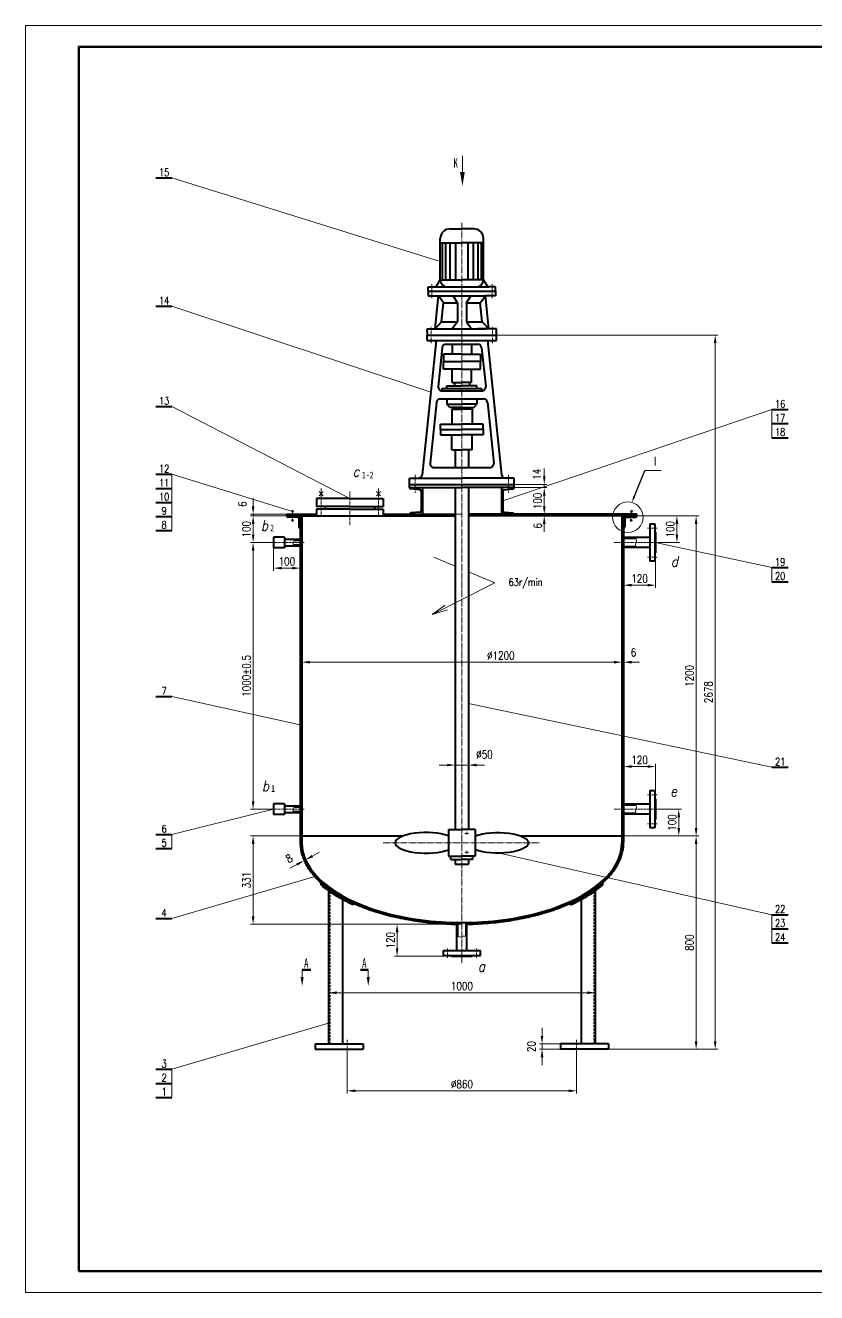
# Model space of a CAD drawing. Extents: x 588 to 78012, y -1551 to 8332.
# Drawn here: x 25517 to 28483, y 2376 to 7128 of the extents above; entities that cross this region are included whole.
import ezdxf
from ezdxf.enums import TextEntityAlignment as Align

# ---------------------------------------------------------------- set-up
doc = ezdxf.new("R2010")
doc.units = 0
doc.header["$LTSCALE"] = 10
doc.header["$PDMODE"] = 1
for name, pattern in [('XX-L', [1.25, 0.75, -0.5]), ('ZXX-L', [3.28, 2.5, -0.3, 0.18, -0.3]), ('ZXX-S', [1.27, 0.75, -0.2, 0.12, -0.2])]:
    doc.linetypes.add(name, pattern=pattern)
doc.layers.get('Defpoints').update_dxf_attribs({"linetype": 'CONTINUOUS'})
doc.layers.add('7标注层', color=4, linetype='CONTINUOUS')
for name, color, linetype, lineweight in [('A 粗实线', 1, 'CONTINUOUS', 40), ('B 细实线', 7, 'CONTINUOUS', 18), ('C 文 字', 2, 'CONTINUOUS', 20), ('D 短中心线', 3, 'ZXX-S', 18), ('E 长中心线', 3, 'ZXX-L', 18), ('G 长虚线', 6, 'XX-L', 20), ('J 标注尺寸', 2, 'CONTINUOUS', 18)]:
    doc.layers.add(name, color=color, linetype=linetype, lineweight=lineweight)
doc.styles.add('ITALICT', font='ITALICT.shx', dxfattribs={"width": 0.7})
doc.styles.add('PC_TEXTSTYLE', font='romans.shx', dxfattribs={"width": 0.8, "bigfont": 'hzfs.shx'})
doc.styles.add('ROMANC', font='romanc', dxfattribs={"width": 0.7, "height": 6})
doc.styles.get("Standard").update_dxf_attribs({"font": 'SIMFANG.TTF'})
doc.styles.add('TH_GBDIM', font='romans.shx', dxfattribs={"width": 0.8, "bigfont": 'gbcbig.shx'})
doc.styles.add('标题中文', font='SIMFANG.TTF', dxfattribs={"width": 0.7})
doc.dimstyles.new('通用标注4.0', dxfattribs={"dimscale": 10, "dimtxt": 3, "dimasz": 3, "dimexe": 1, "dimexo": 0, "dimgap": 1, "dimtad": 1, "dimdec": 0, "dimzin": 0, "dimdsep": 46, "dimtxsty": 'Standard', "dimcen": 0, "dimadec": 0, "dimazin": 0, "dimtfac": 0.375, "dimtdec": 0, "dimtmove": 2, "dimatfit": 3, "dimfxl": 0, "dimtzin": 0, "dimarcsym": 0})

# ---------------------------------------------------------------- blocks, each defined once
blk = doc.blocks.new('*D114')
at = {"layer": 'C 文 字', "color": 0}
for p, q in [((26497, 5288.7), (26360.4, 5288.7)), ((26370.4, 5258.7), (26370.4, 5218.7)), ((26440.7, 5188.7), (26360.4, 5188.7))]:
    blk.add_line(p, q, dxfattribs=at)
for points in [[(26365.4, 5258.7), (26375.4, 5258.7), (26370.4, 5288.7)], [(26365.4, 5218.7), (26375.4, 5218.7), (26370.4, 5188.7)]]:
    blk.add_solid(points, dxfattribs=at)
at = {"layer": 'Defpoints', "color": 0}
for p in [(26497, 5288.7), (26370.4, 5188.7), (26440.7, 5188.7)]:
    blk.add_point(p, dxfattribs=at)
at = {"layer": 'C 文 字', "color": 0, "insert": (26345.4, 5238.7), "char_height": 30, "attachment_point": 5, "rotation": 90, "style": 'TH_GBDIM'}
blk.add_mtext('100', dxfattribs=at)
blk = doc.blocks.new('*D115')
at = {"layer": 'C 文 字', "color": 0}
for p, q in [((26447, 5168.7), (26447, 5082.7)), ((26477, 5092.7), (26517, 5092.7)), ((26547, 5127.1), (26547, 5082.7))]:
    blk.add_line(p, q, dxfattribs=at)
for points in [[(26477, 5097.7), (26477, 5087.7), (26447, 5092.7)], [(26517, 5097.7), (26517, 5087.7), (26547, 5092.7)]]:
    blk.add_solid(points, dxfattribs=at)
at = {"layer": 'Defpoints', "color": 0}
for p in [(26447, 5168.7), (26547, 5127.1), (26547, 5092.7)]:
    blk.add_point(p, dxfattribs=at)
at = {"layer": 'C 文 字', "color": 0, "insert": (26497, 5117.7), "char_height": 30, "attachment_point": 5, "style": 'TH_GBDIM'}
blk.add_mtext('100', dxfattribs=at)
blk = doc.blocks.new('*D116')
at = {"layer": 'C 文 字', "color": 0}
for p, q in [((26370.4, 5324.7), (26370.4, 5354.7)), ((26497, 5294.7), (26360.4, 5294.7)), ((26447.1, 5288.7), (26360.4, 5288.7)), ((26370.4, 5288.7), (26370.4, 5294.7)), ((26370.4, 5258.7), (26370.4, 5228.7))]:
    blk.add_line(p, q, dxfattribs=at)
for points in [[(26365.4, 5324.7), (26375.4, 5324.7), (26370.4, 5294.7)], [(26365.4, 5258.7), (26375.4, 5258.7), (26370.4, 5288.7)]]:
    blk.add_solid(points, dxfattribs=at)
at = {"layer": 'Defpoints', "color": 0}
for p in [(26370.4, 5294.7), (26447.1, 5288.7), (26497, 5294.7)]:
    blk.add_point(p, dxfattribs=at)
at = {"layer": 'C 文 字', "color": 0, "insert": (26330.4, 5332.6), "char_height": 30, "attachment_point": 5, "rotation": 90, "style": 'TH_GBDIM'}
blk.add_mtext('6', dxfattribs=at)
blk = doc.blocks.new('*D117')
at = {"layer": 'C 文 字', "color": 0}
for p, q in [((26424.7, 5188.7), (26360.4, 5188.7)), ((26370.4, 5158.7), (26370.4, 4218.7)), ((26440.7, 4188.7), (26360.4, 4188.7))]:
    blk.add_line(p, q, dxfattribs=at)
for points in [[(26365.4, 5158.7), (26375.4, 5158.7), (26370.4, 5188.7)], [(26365.4, 4218.7), (26375.4, 4218.7), (26370.4, 4188.7)]]:
    blk.add_solid(points, dxfattribs=at)
at = {"layer": 'Defpoints', "color": 0}
for p in [(26424.7, 5188.7), (26370.4, 4188.7), (26440.7, 4188.7)]:
    blk.add_point(p, dxfattribs=at)
at = {"layer": 'C 文 字', "color": 0, "insert": (26345.4, 4688.7), "char_height": 30, "attachment_point": 5, "rotation": 90, "style": 'TH_GBDIM'}
blk.add_mtext('1000%%p0.5', dxfattribs=at)
blk = doc.blocks.new('*D118')
at = {"layer": 'C 文 字', "color": 0}
for p, q in [((27809, 5288.7), (27968.9, 5288.7)), ((27958.9, 5258.7), (27958.9, 5218.7)), ((27893.3, 5188.7), (27968.9, 5188.7))]:
    blk.add_line(p, q, dxfattribs=at)
for points in [[(27953.9, 5258.7), (27963.9, 5258.7), (27958.9, 5288.7)], [(27953.9, 5218.7), (27963.9, 5218.7), (27958.9, 5188.7)]]:
    blk.add_solid(points, dxfattribs=at)
at = {"layer": 'Defpoints', "color": 0}
for p in [(27809, 5288.7), (27893.3, 5188.7), (27958.9, 5188.7)]:
    blk.add_point(p, dxfattribs=at)
at = {"layer": 'C 文 字', "color": 0, "insert": (27933.9, 5238.7), "char_height": 30, "attachment_point": 5, "rotation": 90, "style": 'TH_GBDIM'}
blk.add_mtext('100', dxfattribs=at)
blk = doc.blocks.new('*D119')
at = {"layer": 'C 文 字', "color": 0}
for p, q in [((27909.8, 5288.7), (28040.9, 5288.7)), ((28030.9, 5258.7), (28030.9, 4118.7)), ((27753, 4088.7), (28040.9, 4088.7))]:
    blk.add_line(p, q, dxfattribs=at)
for points in [[(28025.9, 5258.7), (28035.9, 5258.7), (28030.9, 5288.7)], [(28025.9, 4118.7), (28035.9, 4118.7), (28030.9, 4088.7)]]:
    blk.add_solid(points, dxfattribs=at)
at = {"layer": 'Defpoints', "color": 0}
for p in [(27909.8, 5288.7), (27753, 4088.7), (28030.9, 4088.7)]:
    blk.add_point(p, dxfattribs=at)
at = {"layer": 'C 文 字', "color": 0, "insert": (28005.9, 4688.7), "char_height": 30, "attachment_point": 5, "rotation": 90, "style": 'TH_GBDIM'}
blk.add_mtext('1200', dxfattribs=at)
blk = doc.blocks.new('*D120')
at = {"layer": 'C 文 字', "color": 0}
for p, q in [((27893.3, 4188.7), (27975.9, 4188.7)), ((27965.9, 4158.7), (27965.9, 4118.7)), ((27936.8, 4088.7), (27975.9, 4088.7))]:
    blk.add_line(p, q, dxfattribs=at)
for points in [[(27960.9, 4158.7), (27970.9, 4158.7), (27965.9, 4188.7)], [(27960.9, 4118.7), (27970.9, 4118.7), (27965.9, 4088.7)]]:
    blk.add_solid(points, dxfattribs=at)
at = {"layer": 'Defpoints', "color": 0}
for p in [(27893.3, 4188.7), (27936.8, 4088.7), (27965.9, 4088.7)]:
    blk.add_point(p, dxfattribs=at)
at = {"layer": 'C 文 字', "color": 0, "insert": (27940.9, 4138.7), "char_height": 30, "attachment_point": 5, "rotation": 90, "style": 'TH_GBDIM'}
blk.add_mtext('100', dxfattribs=at)
blk = doc.blocks.new('*D121')
at = {"layer": 'C 文 字', "color": 0}
for p, q in [((27879, 5149.7), (27879, 5018.7)), ((27759, 5032.4), (27759, 5018.7)), ((27849, 5028.7), (27789, 5028.7))]:
    blk.add_line(p, q, dxfattribs=at)
for points in [[(27789, 5033.7), (27789, 5023.7), (27759, 5028.7)], [(27849, 5033.7), (27849, 5023.7), (27879, 5028.7)]]:
    blk.add_solid(points, dxfattribs=at)
at = {"layer": 'Defpoints', "color": 0}
for p in [(27879, 5149.7), (27759, 5032.4), (27759, 5028.7)]:
    blk.add_point(p, dxfattribs=at)
at = {"layer": 'C 文 字', "color": 0, "insert": (27819, 5053.7), "char_height": 30, "attachment_point": 5, "style": 'TH_GBDIM'}
blk.add_mtext('120', dxfattribs=at)
blk = doc.blocks.new('*D122')
at = {"layer": 'C 文 字', "color": 0}
for p, q in [((27759, 4345), (27759, 4358.7)), ((27849, 4348.7), (27789, 4348.7)), ((27879, 4227.7), (27879, 4358.7))]:
    blk.add_line(p, q, dxfattribs=at)
for points in [[(27789, 4353.7), (27789, 4343.7), (27759, 4348.7)], [(27849, 4353.7), (27849, 4343.7), (27879, 4348.7)]]:
    blk.add_solid(points, dxfattribs=at)
at = {"layer": 'Defpoints', "color": 0}
for p in [(27759, 4348.7), (27759, 4345), (27879, 4227.7)]:
    blk.add_point(p, dxfattribs=at)
at = {"layer": 'C 文 字', "color": 0, "insert": (27819, 4373.7), "char_height": 30, "attachment_point": 5, "style": 'TH_GBDIM'}
blk.add_mtext('120', dxfattribs=at)
blk = doc.blocks.new('*D123')
at = {"layer": 'C 文 字', "color": 0}
for p, q in [((26553, 4740), (26553, 4750)), ((26583, 4740), (27723, 4740)), ((27753, 4740), (27753, 4750))]:
    blk.add_line(p, q, dxfattribs=at)
for points in [[(26583, 4745), (26583, 4735), (26553, 4740)], [(27723, 4745), (27723, 4735), (27753, 4740)]]:
    blk.add_solid(points, dxfattribs=at)
at = {"layer": 'Defpoints', "color": 0}
for p in [(26553, 4740), (27753, 4740), (27753, 4740)]:
    blk.add_point(p, dxfattribs=at)
at = {"layer": 'C 文 字', "color": 0, "insert": (27298.9, 4765), "char_height": 30, "attachment_point": 5, "style": 'TH_GBDIM'}
blk.add_mtext('%%c1200', dxfattribs=at)
blk = doc.blocks.new('*D124')
at = {"layer": 'C 文 字', "color": 0}
for p, q in [((27723, 4740), (27693, 4740)), ((27753, 4750), (27753, 4730)), ((27753, 4740), (27759, 4740)), ((27759, 4750), (27759, 4730)), ((27789, 4740), (27819, 4740))]:
    blk.add_line(p, q, dxfattribs=at)
for points in [[(27723, 4745), (27723, 4735), (27753, 4740)], [(27789, 4745), (27789, 4735), (27759, 4740)]]:
    blk.add_solid(points, dxfattribs=at)
at = {"layer": 'Defpoints', "color": 0}
for p in [(27753, 4750), (27759, 4750), (27759, 4740)]:
    blk.add_point(p, dxfattribs=at)
at = {"layer": 'C 文 字', "color": 0, "insert": (27796, 4776.9), "char_height": 30, "attachment_point": 5, "style": 'TH_GBDIM'}
blk.add_mtext('6', dxfattribs=at)
blk = doc.blocks.new('*D125')
at = {"layer": 'C 文 字', "color": 0}
for p, q in [((27349, 5394.7), (27471.7, 5394.7)), ((27461.7, 5364.7), (27461.7, 5324.7)), ((27479.7, 5294.7), (27451.7, 5294.7))]:
    blk.add_line(p, q, dxfattribs=at)
for points in [[(27456.7, 5364.7), (27466.7, 5364.7), (27461.7, 5394.7)], [(27456.7, 5324.7), (27466.7, 5324.7), (27461.7, 5294.7)]]:
    blk.add_solid(points, dxfattribs=at)
at = {"layer": 'Defpoints', "color": 0}
for p in [(27349, 5394.7), (27461.7, 5294.7), (27479.7, 5294.7)]:
    blk.add_point(p, dxfattribs=at)
at = {"layer": 'C 文 字', "color": 0, "insert": (27436.7, 5344.7), "char_height": 30, "attachment_point": 5, "rotation": 90, "style": 'TH_GBDIM'}
blk.add_mtext('100', dxfattribs=at)
blk = doc.blocks.new('*D126')
at = {"layer": 'C 文 字', "color": 0}
for p, q in [((27461.7, 5436.7), (27461.7, 5466.7)), ((27349, 5406.7), (27471.7, 5406.7)), ((27396.6, 5394.7), (27471.7, 5394.7)), ((27461.7, 5394.7), (27461.7, 5406.7)), ((27461.7, 5364.7), (27461.7, 5334.7))]:
    blk.add_line(p, q, dxfattribs=at)
for points in [[(27456.7, 5436.7), (27466.7, 5436.7), (27461.7, 5406.7)], [(27456.7, 5364.7), (27466.7, 5364.7), (27461.7, 5394.7)]]:
    blk.add_solid(points, dxfattribs=at)
at = {"layer": 'Defpoints', "color": 0}
for p in [(27349, 5406.7), (27396.6, 5394.7), (27461.7, 5406.7)]:
    blk.add_point(p, dxfattribs=at)
at = {"layer": 'C 文 字', "color": 0, "insert": (27434, 5444.7), "char_height": 30, "attachment_point": 5, "rotation": 90, "style": 'TH_GBDIM'}
blk.add_mtext('14', dxfattribs=at)
blk = doc.blocks.new('*D127')
at = {"layer": 'C 文 字', "color": 0}
for p, q in [((27283, 5966.7), (28112.4, 5966.7)), ((28102.4, 5936.7), (28102.4, 3318.7)), ((27703, 3288.7), (28112.4, 3288.7))]:
    blk.add_line(p, q, dxfattribs=at)
for points in [[(28097.4, 5936.7), (28107.4, 5936.7), (28102.4, 5966.7)], [(28097.4, 3318.7), (28107.4, 3318.7), (28102.4, 3288.7)]]:
    blk.add_solid(points, dxfattribs=at)
at = {"layer": 'Defpoints', "color": 0}
for p in [(27283, 5966.7), (27703, 3288.7), (28102.4, 3288.7)]:
    blk.add_point(p, dxfattribs=at)
at = {"layer": 'C 文 字', "color": 0, "insert": (28077.4, 4627.7), "char_height": 30, "attachment_point": 5, "rotation": 90, "style": 'TH_GBDIM'}
blk.add_mtext('2678', dxfattribs=at)
blk = doc.blocks.new('*D128')
at = {"layer": 'C 文 字', "color": 0}
for p, q in [((27897, 4088.7), (28040.9, 4088.7)), ((28030.9, 4058.7), (28030.9, 3318.7)), ((27952.4, 3288.7), (28040.9, 3288.7))]:
    blk.add_line(p, q, dxfattribs=at)
for points in [[(28025.9, 4058.7), (28035.9, 4058.7), (28030.9, 4088.7)], [(28025.9, 3318.7), (28035.9, 3318.7), (28030.9, 3288.7)]]:
    blk.add_solid(points, dxfattribs=at)
at = {"layer": 'Defpoints', "color": 0}
for p in [(27897, 4088.7), (27952.4, 3288.7), (28030.9, 3288.7)]:
    blk.add_point(p, dxfattribs=at)
at = {"layer": 'C 文 字', "color": 0, "insert": (28005.9, 3688.7), "char_height": 30, "attachment_point": 5, "rotation": 90, "style": 'TH_GBDIM'}
blk.add_mtext('800', dxfattribs=at)
blk = doc.blocks.new('*D129')
at = {"layer": 'C 文 字', "color": 0}
for p, q in [((26653, 3500.6), (26653, 3510.6)), ((26683, 3500.6), (27623, 3500.6)), ((27653, 3500.6), (27653, 3510.6))]:
    blk.add_line(p, q, dxfattribs=at)
for points in [[(26683, 3505.6), (26683, 3495.6), (26653, 3500.6)], [(27623, 3505.6), (27623, 3495.6), (27653, 3500.6)]]:
    blk.add_solid(points, dxfattribs=at)
at = {"layer": 'Defpoints', "color": 0}
for p in [(26653, 3500.6), (27653, 3500.6), (27653, 3500.6)]:
    blk.add_point(p, dxfattribs=at)
at = {"layer": 'C 文 字', "color": 0, "insert": (27153, 3525.6), "char_height": 30, "attachment_point": 5, "style": 'TH_GBDIM'}
blk.add_mtext('1000', dxfattribs=at)
blk = doc.blocks.new('*D130')
at = {"layer": 'C 文 字', "color": 0}
for p, q in [((26553, 4088.7), (26360.4, 4088.7)), ((26370.4, 4058.7), (26370.4, 3787.4)), ((27153, 3757.4), (26360.4, 3757.4))]:
    blk.add_line(p, q, dxfattribs=at)
for points in [[(26365.4, 4058.7), (26375.4, 4058.7), (26370.4, 4088.7)], [(26365.4, 3787.4), (26375.4, 3787.4), (26370.4, 3757.4)]]:
    blk.add_solid(points, dxfattribs=at)
at = {"layer": 'Defpoints', "color": 0}
for p in [(26553, 4088.7), (26370.4, 3757.4), (27153, 3757.4)]:
    blk.add_point(p, dxfattribs=at)
at = {"layer": 'C 文 字', "color": 0, "insert": (26345.4, 3923.1), "char_height": 30, "attachment_point": 5, "rotation": 90, "style": 'TH_GBDIM'}
blk.add_mtext('331', dxfattribs=at)
blk = doc.blocks.new('*D131')
at = {"layer": 'C 文 字', "color": 0}
for p, q in [((27461.7, 5324.7), (27461.7, 5354.7)), ((27477.7, 5294.7), (27451.7, 5294.7)), ((27477.7, 5288.7), (27451.7, 5288.7)), ((27461.7, 5288.7), (27461.7, 5294.7)), ((27461.7, 5258.7), (27461.7, 5228.7))]:
    blk.add_line(p, q, dxfattribs=at)
for points in [[(27456.7, 5324.7), (27466.7, 5324.7), (27461.7, 5294.7)], [(27456.7, 5258.7), (27466.7, 5258.7), (27461.7, 5288.7)]]:
    blk.add_solid(points, dxfattribs=at)
at = {"layer": 'Defpoints', "color": 0}
for p in [(27461.7, 5294.7), (27477.7, 5294.7), (27477.7, 5288.7)]:
    blk.add_point(p, dxfattribs=at)
at = {"layer": 'C 文 字', "color": 0, "insert": (27437.1, 5251.2), "char_height": 30, "attachment_point": 5, "rotation": 90, "style": 'TH_GBDIM'}
blk.add_mtext('6', dxfattribs=at)
blk = doc.blocks.new('*D132')
at = {"layer": 'C 文 字', "color": 0}
for p, q in [((26936.1, 3757.4), (26900, 3757.4)), ((26910, 3727.4), (26910, 3667.7)), ((27114, 3637.7), (26900, 3637.7))]:
    blk.add_line(p, q, dxfattribs=at)
for points in [[(26905, 3727.4), (26915, 3727.4), (26910, 3757.4)], [(26905, 3667.7), (26915, 3667.7), (26910, 3637.7)]]:
    blk.add_solid(points, dxfattribs=at)
at = {"layer": 'Defpoints', "color": 0}
for p in [(26936.1, 3757.4), (26910, 3637.7), (27114, 3637.7)]:
    blk.add_point(p, dxfattribs=at)
at = {"layer": 'C 文 字', "color": 0, "insert": (26885, 3697.6), "char_height": 30, "attachment_point": 5, "rotation": 90, "style": 'TH_GBDIM'}
blk.add_mtext('120', dxfattribs=at)
blk = doc.blocks.new('*D157')
at = {"layer": 'C 文 字', "color": 0}
for p, q in [((27453.3, 3338.7), (27453.3, 3368.7)), ((27523, 3308.7), (27443.3, 3308.7)), ((27523, 3288.7), (27443.3, 3288.7)), ((27453.3, 3288.7), (27453.3, 3308.7)), ((27453.3, 3258.7), (27453.3, 3228.7))]:
    blk.add_line(p, q, dxfattribs=at)
for points in [[(27448.3, 3338.7), (27458.3, 3338.7), (27453.3, 3308.7)], [(27448.3, 3258.7), (27458.3, 3258.7), (27453.3, 3288.7)]]:
    blk.add_solid(points, dxfattribs=at)
at = {"layer": 'Defpoints', "color": 0}
for p in [(27453.3, 3308.7), (27523, 3308.7), (27523, 3288.7)]:
    blk.add_point(p, dxfattribs=at)
at = {"layer": 'C 文 字', "color": 0, "insert": (27413.3, 3298.7), "char_height": 30, "attachment_point": 5, "rotation": 90, "style": 'TH_GBDIM'}
blk.add_mtext('20', dxfattribs=at)
blk = doc.blocks.new('*D158')
at = {"layer": 'C 文 字', "color": 0}
for p, q in [((27098, 4354.2), (27068, 4354.2)), ((27128, 4354.2), (27128, 4364.2)), ((27128, 4354.2), (27178, 4354.2)), ((27178, 4354.2), (27178, 4364.2)), ((27208, 4354.2), (27238, 4354.2))]:
    blk.add_line(p, q, dxfattribs=at)
for points in [[(27098, 4359.2), (27098, 4349.2), (27128, 4354.2)], [(27208, 4359.2), (27208, 4349.2), (27178, 4354.2)]]:
    blk.add_solid(points, dxfattribs=at)
at = {"layer": 'Defpoints', "color": 0}
for p in [(27128, 4354.2), (27178, 4354.2), (27178, 4354.2)]:
    blk.add_point(p, dxfattribs=at)
at = {"layer": 'C 文 字', "color": 0, "insert": (27237.6, 4394.2), "char_height": 30, "attachment_point": 5, "style": 'TH_GBDIM'}
blk.add_mtext('%%c50', dxfattribs=at)
blk = doc.blocks.new('*D191')
at = {"layer": 'C 文 字', "color": 0}
for p, q in [((26568.9, 3981.9), (26556.4, 4004.8)), ((26566.4, 3998.9), (26561.2, 3996)), ((26574.1, 3984.8), (26561.7, 4007.7)), ((26592.8, 4013.3), (26619.1, 4027.6)), ((26534.8, 3981.7), (26508.5, 3967.3))]:
    blk.add_line(p, q, dxfattribs=at)
for points in [[(26532.4, 3986.1), (26537.2, 3977.3), (26561.2, 3996)], [(26590.4, 4017.7), (26595.2, 4008.9), (26566.4, 3998.9)]]:
    blk.add_solid(points, dxfattribs=at)
at = {"layer": 'Defpoints', "color": 0}
for p in [(26561.2, 3996), (26568.9, 3981.9), (26574.1, 3984.8)]:
    blk.add_point(p, dxfattribs=at)
at = {"layer": 'C 文 字', "color": 0, "insert": (26505.4, 4004.3), "char_height": 30, "attachment_point": 5, "rotation": 28.5913, "style": 'TH_GBDIM'}
blk.add_mtext('8', dxfattribs=at)
blk = doc.blocks.new('*D210')
at = {"layer": 'C 文 字', "color": 0}
for p, q in [((26723, 3273.7), (26723, 3122.8)), ((27583, 3273.7), (27583, 3122.8)), ((26753, 3132.8), (27553, 3132.8))]:
    blk.add_line(p, q, dxfattribs=at)
for points in [[(26753, 3137.8), (26753, 3127.8), (26723, 3132.8)], [(27553, 3137.8), (27553, 3127.8), (27583, 3132.8)]]:
    blk.add_solid(points, dxfattribs=at)
at = {"layer": 'Defpoints', "color": 0}
for p in [(26723, 3273.7), (27583, 3273.7), (27583, 3132.8)]:
    blk.add_point(p, dxfattribs=at)
at = {"layer": 'C 文 字', "color": 0, "insert": (27153, 3157.8), "char_height": 30, "attachment_point": 5, "style": 'TH_GBDIM'}
blk.add_mtext('%%c860', dxfattribs=at)

msp = doc.modelspace()

# ---------------------------------------------------------------- linework, layer by layer
at = {"layer": '7标注层'}
msp.add_lwpolyline([(27799.44, 5362.07), (27838.93, 5458.73)], dxfattribs=at)
msp.add_solid([(27803.3, 5360.5), (27789.99, 5338.93), (27795.59, 5363.65)], dxfattribs=at)
at = {"layer": 'A 粗实线'}
for p, q in [((26006.07, 6555.7), (26066.25, 6555.7)), ((27072.02, 6312.66), (27072.02, 6328.46)), ((27108.58, 6365.02), (27153.03, 6365.02)), ((27197.47, 6365.02), (27153.03, 6365.02)), ((27234.03, 6312.66), (27234.03, 6328.46)), ((27072.02, 6173.27), (27072.02, 6312.66)), ((27072.02, 6312.66), (27153.03, 6312.66)), ((27079.75, 6173.27), (27079.75, 6312.66)), ((27092.62, 6173.27), (27092.62, 6312.66)), ((27109.36, 6173.27), (27109.36, 6312.66)), ((27129.96, 6173.27), (27129.96, 6312.66)), ((27234.03, 6312.66), (27153.03, 6312.66)), ((27176.09, 6173.27), (27176.09, 6312.66)), ((27196.69, 6173.27), (27196.69, 6312.66)), ((27213.43, 6173.27), (27213.43, 6312.66)), ((27226.3, 6173.27), (27226.3, 6312.66)), ((27234.03, 6173.27), (27234.03, 6312.66)), ((27026.61, 6130.81), (27026.61, 6147.26)), ((27026.61, 6147.26), (27052.2, 6147.26)), ((27026.61, 6130.81), (27279.44, 6130.81)), ((27026.61, 6130.81), (27279.44, 6130.81)), ((27026.61, 6130.81), (27026.61, 6114.36)), ((27052.2, 6147.26), (27253.85, 6147.26)), ((27056.24, 6147.26), (27072.02, 6173.27)), ((27072.02, 6173.27), (27153.03, 6173.27)), ((27234.03, 6173.27), (27153.03, 6173.27)), ((27249.81, 6147.26), (27234.03, 6173.27)), ((27279.44, 6147.26), (27253.85, 6147.26)), ((27279.44, 6130.81), (27279.44, 6147.26)), ((27279.44, 6130.81), (27279.44, 6114.36)), ((27026.61, 6114.36), (27064.64, 6114.36)), ((27052.2, 5989.43), (27064.64, 6114.36)), ((27084, 6087.32), (27064.64, 6114.36)), ((27064.64, 6114.36), (27241.41, 6114.36)), ((27076.95, 6016.6), (27084, 6087.32)), ((27084, 6087.32), (27135.99, 6087.32)), ((27135.99, 6087.32), (27119.65, 6114.36)), ((27135.99, 6087.32), (27135.99, 6016.6)), ((27170.06, 6087.32), (27186.4, 6114.36)), ((27170.06, 6087.32), (27170.06, 6016.6)), ((27170.06, 6087.32), (27222.05, 6087.32)), ((27222.05, 6087.32), (27241.41, 6114.36)), ((27229.1, 6016.6), (27222.05, 6087.32)), ((27253.85, 5989.43), (27241.41, 6114.36)), ((27279.44, 6114.36), (27241.41, 6114.36)), ((26006.07, 6074.81), (26066.25, 6074.81)), ((27023.03, 5989.43), (27093.28, 5989.43)), ((27023.03, 5979.68), (27023.03, 5989.43)), ((27052.2, 5989.43), (27076.95, 6016.6)), ((27063.41, 5989.43), (27242.65, 5989.43)), ((27076.95, 6016.6), (27135.99, 6016.6)), ((27135.99, 6016.6), (27116.93, 5989.43)), ((27170.06, 6016.6), (27189.12, 5989.43)), ((27170.06, 6016.6), (27229.1, 6016.6)), ((27283.03, 5989.43), (27212.77, 5989.43)), ((27229.1, 6016.6), (27253.85, 5989.43)), ((27283.03, 5979.68), (27283.03, 5989.43)), ((27056.84, 5946.68), (27004.31, 5443.12)), ((27023.03, 5979.68), (27023.03, 5966.68)), ((27023.03, 5966.68), (27283.03, 5966.68)), ((27023.03, 5946.68), (27023.03, 5966.68)), ((27023.03, 5966.68), (27283.03, 5966.68)), ((27023.03, 5946.68), (27283.03, 5946.68)), ((27249.21, 5946.68), (27301.74, 5443.12)), ((27283.03, 5966.68), (27283.03, 5979.68)), ((27283.03, 5946.68), (27283.03, 5966.68)), ((27079.06, 5918.69), (27063.99, 5774.24)), ((27153.03, 5894.77), (27083.46, 5894.77)), ((27083.46, 5894.77), (27083.46, 5867.02)), ((27093.98, 5932.14), (27212.07, 5932.14)), ((27117.07, 5932.14), (27117.07, 5894.77)), ((27153.03, 5894.77), (27222.59, 5894.77)), ((27188.98, 5932.14), (27188.98, 5894.77)), ((27222.59, 5894.77), (27222.59, 5867.02)), ((27226.99, 5918.69), (27242.06, 5774.24)), ((27083.46, 5839.27), (27083.46, 5867.02)), ((27083.46, 5867.02), (27153.03, 5867.02)), ((27222.59, 5867.02), (27153.03, 5867.02)), ((27222.59, 5839.27), (27222.59, 5867.02)), ((27153.03, 5839.27), (27083.46, 5839.27)), ((27117.07, 5788.74), (27117.07, 5839.27)), ((27153.03, 5839.27), (27222.59, 5839.27)), ((27188.98, 5788.74), (27188.98, 5839.27)), ((27078.91, 5766.7), (27227.14, 5766.7)), ((27078.91, 5757.68), (27078.91, 5766.7)), ((27078.91, 5757.68), (27227.14, 5757.68)), ((27097.03, 5766.7), (27097.03, 5776.66)), ((27097.03, 5776.66), (27153.03, 5776.66)), ((27117.07, 5788.74), (27153.03, 5788.74)), ((27125, 5788.74), (27125, 5776.66)), ((27188.98, 5788.74), (27153.03, 5788.74)), ((27209.02, 5776.66), (27153.03, 5776.66)), ((27181.05, 5788.74), (27181.05, 5776.66)), ((27209.02, 5766.7), (27209.02, 5776.66)), ((27227.14, 5757.68), (27227.14, 5766.7)), ((27057.73, 5714.24), (27033.94, 5486.24)), ((27072.65, 5727.68), (27233.4, 5727.68)), ((27097.03, 5727.68), (27097.03, 5707.11)), ((27097.03, 5707.11), (27153.03, 5707.11)), ((27108.05, 5695.5), (27097.03, 5707.11)), ((27209.02, 5707.11), (27153.03, 5707.11)), ((27198, 5695.5), (27209.02, 5707.11)), ((27209.02, 5727.68), (27209.02, 5707.11)), ((27248.32, 5714.24), (27272.11, 5486.24)), ((26006.07, 5698.86), (26066.25, 5698.86)), ((27153.03, 5695.5), (27108.05, 5695.5)), ((27114.79, 5689.35), (27153.03, 5689.35)), ((27114.79, 5689.35), (27114.79, 5632.68)), ((27124.62, 5695.5), (27124.62, 5689.35)), ((27153.03, 5695.5), (27198, 5695.5)), ((27191.26, 5689.35), (27153.03, 5689.35)), ((27181.43, 5695.5), (27181.43, 5689.35)), ((27191.26, 5689.35), (27191.26, 5632.68)), ((28315.28, 5687.17), (28375.46, 5687.17)), ((27073.03, 5612.68), (27073.03, 5632.68)), ((27073.03, 5632.68), (27153.03, 5632.68)), ((27073.03, 5612.68), (27153.03, 5612.68)), ((27073.03, 5612.68), (27073.03, 5592.68)), ((27233.03, 5632.68), (27153.03, 5632.68)), ((27233.03, 5612.68), (27153.03, 5612.68)), ((27233.03, 5612.68), (27233.03, 5632.68)), ((27233.03, 5612.68), (27233.03, 5592.68)), ((28315.28, 5634.5), (28375.46, 5634.5)), ((27073.03, 5592.68), (27153.03, 5592.68)), ((27114.79, 5536.01), (27114.79, 5592.68)), ((27233.03, 5592.68), (27153.03, 5592.68)), ((27191.26, 5536.01), (27191.26, 5592.68)), ((28315.28, 5581.83), (28375.46, 5581.83)), ((27114.79, 5536.01), (27153.03, 5536.01)), ((27128.03, 5536.01), (27128.03, 5469.68)), ((27191.26, 5536.01), (27153.03, 5536.01)), ((27178.03, 5536.01), (27178.03, 5469.68)), ((27048.86, 5469.68), (27257.19, 5469.68)), ((26006.07, 5444.54), (26066.25, 5444.54)), ((26957.03, 5429.68), (27153.03, 5429.68)), ((26957.03, 5394.68), (26957.03, 5429.68)), ((27349.03, 5429.68), (27153.03, 5429.68)), ((27349.03, 5394.68), (27349.03, 5429.68)), ((26006.07, 5391.87), (26066.25, 5391.87)), ((26957.03, 5406.68), (27349.03, 5406.68)), ((26957.03, 5394.68), (27153.03, 5394.68)), ((26995.16, 5386.79), (26961.59, 5389.7)), ((26999.73, 5381.81), (26999.73, 5307.55)), ((27005.03, 5394.68), (27005.03, 5294.68)), ((27128.03, 5394.68), (27128.03, 4112.68)), ((27349.03, 5394.68), (27153.03, 5394.68)), ((27178.03, 5394.68), (27178.03, 4112.68)), ((27301.03, 5394.68), (27301.03, 5294.68)), ((27306.33, 5381.81), (27306.33, 5307.55)), ((27310.89, 5386.79), (27344.46, 5389.7)), ((26006.07, 5339.21), (26066.25, 5339.21)), ((26733.03, 5353.51), (26608.03, 5353.51)), ((26608.03, 5353.51), (26608.03, 5323.51)), ((26733.03, 5323.51), (26608.03, 5323.51)), ((26640.53, 5323.51), (26640.53, 5313.51)), ((26733.03, 5353.51), (26858.03, 5353.51)), ((26733.03, 5323.51), (26858.03, 5323.51)), ((26825.53, 5323.51), (26825.53, 5313.51)), ((26858.03, 5353.51), (26858.03, 5323.51)), ((26006.07, 5286.54), (26066.25, 5286.54)), ((26497.03, 5288.68), (26497.03, 5294.68)), ((26497.03, 5294.68), (26608.03, 5294.68)), ((26497.03, 5288.68), (27128.03, 5288.68)), ((26537.03, 5283.68), (26502.03, 5283.68)), ((26520.72, 5308.21), (26515.33, 5302.82)), ((26515.33, 5308.21), (26520.72, 5302.82)), ((26542.03, 5278.68), (26542.03, 5248.68)), ((26547.03, 5288.68), (26547.03, 4063.68)), ((26553.03, 5288.68), (26553.03, 4063.68)), ((26733.03, 5313.51), (26608.03, 5313.51)), ((26608.03, 5313.51), (26608.03, 5288.68)), ((26733.03, 5313.51), (26858.03, 5313.51)), ((26858.03, 5313.51), (26858.03, 5288.68)), ((26858.03, 5294.68), (27128.03, 5294.68)), ((26995.16, 5302.57), (26961.59, 5299.66)), ((27809.03, 5294.68), (27178.03, 5294.68)), ((27809.03, 5288.68), (27178.03, 5288.68)), ((27310.89, 5302.57), (27344.46, 5299.66)), ((27753.03, 5288.68), (27753.03, 4063.68)), ((27759.03, 5288.68), (27759.03, 4063.68)), ((27764.03, 5278.68), (27764.03, 5248.68)), ((27769.03, 5283.68), (27804.03, 5283.68)), ((27790.72, 5308.21), (27785.33, 5302.82)), ((27785.33, 5308.21), (27790.72, 5302.82)), ((27809.03, 5288.68), (27809.03, 5294.68)), ((26006.07, 5233.87), (26066.25, 5233.87)), ((26515.33, 5269.15), (26520.72, 5274.54)), ((26520.72, 5269.15), (26515.33, 5274.54)), ((27785.33, 5269.15), (27790.72, 5274.54)), ((27790.72, 5269.15), (27785.33, 5274.54)), ((27858.03, 5258.68), (27858.03, 5118.68)), ((27858.03, 5258.68), (27876.03, 5258.68)), ((27876.03, 5258.68), (27876.03, 5118.68)), ((27876.03, 5227.68), (27879.03, 5227.68)), ((27879.03, 5227.68), (27879.03, 5149.68)), ((26488.03, 5208.68), (26447.03, 5208.68)), ((26447.03, 5208.68), (26447.03, 5168.68)), ((26488.03, 5208.68), (26488.03, 5168.68)), ((26488.03, 5201.18), (26553.03, 5201.18)), ((26523.79, 5197.68), (26553.03, 5197.68)), ((27858.03, 5207.68), (27753.03, 5207.68)), ((27805.59, 5204.18), (27753.03, 5204.18)), ((26488.03, 5168.68), (26447.03, 5168.68)), ((26488.03, 5176.18), (26553.03, 5176.18)), ((26520.66, 5179.68), (26553.03, 5179.68)), ((27805.63, 5173.18), (27753.03, 5173.18)), ((27858.03, 5169.68), (27753.03, 5169.68)), ((27879.03, 5149.68), (27876.03, 5149.68)), ((27876.03, 5118.68), (27858.03, 5118.68)), ((28315.28, 5094.54), (28375.46, 5094.54)), ((28315.28, 5041.87), (28375.46, 5041.87)), ((26006.07, 4611.47), (26066.25, 4611.47)), ((28315.28, 4345.79), (28375.46, 4345.79)), ((27858.03, 4258.68), (27858.03, 4118.68)), ((27858.03, 4258.68), (27876.03, 4258.68)), ((27876.03, 4258.68), (27876.03, 4118.68)), ((26447.03, 4208.68), (26447.03, 4168.68)), ((26488.03, 4208.68), (26447.03, 4208.68)), ((26488.03, 4208.68), (26488.03, 4168.68)), ((26488.03, 4201.18), (26553.03, 4201.18)), ((26523.79, 4197.68), (26553.03, 4197.68)), ((27858.03, 4207.68), (27753.03, 4207.68)), ((27805.59, 4204.18), (27753.03, 4204.18)), ((27876.03, 4227.68), (27879.03, 4227.68)), ((27879.03, 4227.68), (27879.03, 4149.68)), ((26488.03, 4168.68), (26447.03, 4168.68)), ((26488.03, 4176.18), (26553.03, 4176.18)), ((26520.66, 4179.68), (26553.03, 4179.68)), ((27805.63, 4173.18), (27753.03, 4173.18)), ((27858.03, 4169.68), (27753.03, 4169.68)), ((27879.03, 4149.68), (27876.03, 4149.68)), ((26006.07, 4093.9), (26066.25, 4093.9)), ((26547.03, 4088.68), (26933.42, 4088.68)), ((27103.03, 4112.68), (27103.03, 4012.68)), ((27103.03, 4112.68), (27153.03, 4112.68)), ((27203.03, 4112.68), (27153.03, 4112.68)), ((27203.03, 4112.68), (27203.03, 4012.68)), ((27372.63, 4088.68), (27759.03, 4088.68)), ((27876.03, 4118.68), (27858.03, 4118.68)), ((26006.07, 4041.23), (26066.25, 4041.23)), ((27103.03, 4012.68), (27153.03, 4012.68)), ((27111.94, 4000.68), (27111.94, 4012.68)), ((27111.94, 4000.68), (27153.03, 4000.68)), ((27128.03, 4000.68), (27128.03, 3982.68)), ((27203.03, 4012.68), (27153.03, 4012.68)), ((27194.11, 4000.68), (27153.03, 4000.68)), ((27178.03, 4000.68), (27178.03, 3982.68)), ((27194.11, 4000.68), (27194.11, 4012.68)), ((27128.03, 3982.68), (27178.03, 3982.68)), ((26622.66, 3907.15), (26626.63, 3911.64)), ((27683.39, 3907.15), (27679.42, 3911.64)), ((26653.03, 3882.94), (26653.03, 3308.68)), ((26706.03, 3849.86), (26706.03, 3308.68)), ((27600.03, 3849.86), (27600.03, 3308.68)), ((27653.03, 3882.94), (27653.03, 3308.68)), ((26746.43, 3829.88), (26748.89, 3835.35)), ((27559.62, 3829.88), (27557.16, 3835.35)), ((26006.07, 3778.78), (26066.25, 3778.78)), ((27134.03, 3658.68), (27134.03, 3763.68)), ((27137.53, 3711.11), (27137.53, 3763.68)), ((27168.53, 3711.08), (27168.53, 3763.68)), ((27172.03, 3658.68), (27172.03, 3763.68)), ((28315.28, 3793.23), (28375.46, 3793.23)), ((28315.28, 3740.56), (28375.46, 3740.56)), ((28315.28, 3687.9), (28375.46, 3687.9)), ((27083.03, 3658.68), (27223.03, 3658.68)), ((27083.03, 3658.68), (27083.03, 3640.68)), ((27083.03, 3640.68), (27223.03, 3640.68)), ((27114.03, 3640.68), (27114.03, 3637.68)), ((27114.03, 3637.68), (27192.03, 3637.68)), ((27192.03, 3637.68), (27192.03, 3640.68)), ((27223.03, 3640.68), (27223.03, 3658.68)), ((26603.03, 3308.68), (26783.03, 3308.68)), ((26603.03, 3308.68), (26603.03, 3288.68)), ((26603.03, 3288.68), (26783.03, 3288.68)), ((26783.03, 3308.68), (26783.03, 3288.68)), ((27703.03, 3308.68), (27523.03, 3308.68)), ((27523.03, 3308.68), (27523.03, 3288.68)), ((27703.03, 3288.68), (27523.03, 3288.68)), ((27703.03, 3308.68), (27703.03, 3288.68)), ((26006.07, 3213.44), (26066.25, 3213.44)), ((26006.07, 3160.77), (26066.25, 3160.77)), ((26006.07, 3108.1), (26066.25, 3108.1))]:
    msp.add_line(p, q, dxfattribs=at)
at = {"layer": 'A 粗实线', "lineweight": 80}
for p, q in [((26554.15, 3586.52), (26586.62, 3586.52)), ((26801.91, 3586.52), (26772.69, 3586.52))]:
    msp.add_line(p, q, dxfattribs=at)
at = {"layer": 'A 粗实线', "color": 5, "lineweight": 120}
msp.add_lwpolyline([(25716.63, 2456), (32164.63, 2456), (32164.63, 7048), (25716.63, 7048)], close=True, dxfattribs=at)
at = {"layer": 'A 粗实线'}
for centre, radius, start, end in [((27108.58, 6328.46), 36.56, 90, 180), ((27197.47, 6328.46), 36.56, 0, 90), ((27098.03, 6173.27), 26.01, 180, 270), ((27208.02, 6173.27), 26.01, 270, 0), ((27093.98, 5917.14), 15, 90, 174.04397), ((27212.07, 5917.14), 15, 5.95603, 90), ((27078.91, 5772.68), 15, 174.04397, 270), ((27227.14, 5772.68), 15, 270, 5.95603), ((27072.65, 5712.68), 15, 90, 174.04397), ((27233.4, 5712.68), 15, 5.95603, 90), ((27048.86, 5484.68), 15, 174.04397, 270), ((27257.19, 5484.68), 15, 270, 5.95603), ((26989.39, 5444.68), 15, 270, 354.04397), ((27316.66, 5444.68), 15, 185.95603, 270), ((26962.03, 5394.68), 5, 180, 265.04796), ((26994.73, 5381.81), 5, 0, 85.04796), ((27311.33, 5381.81), 5, 94.95204, 180), ((27344.03, 5394.68), 5, 274.95204, 0), ((26502.03, 5288.68), 5, 180, 270), ((26537.03, 5278.68), 5, 0, 90), ((26962.03, 5294.68), 5, 94.95204, 180), ((26994.73, 5307.55), 5, 274.95204, 0), ((27311.33, 5307.55), 5, 180, 265.04796), ((27344.03, 5294.68), 5, 0, 85.04796), ((27769.03, 5278.68), 5, 90, 180), ((27804.03, 5288.68), 5, 270, 0), ((26547.03, 5248.68), 5, 180, 270), ((27759.03, 5248.68), 5, 270, 0)]:
    msp.add_arc(centre, radius, start, end, dxfattribs=at)
for centre, major_axis, ratio, start_param, end_param in [((27018.4, 4062.68), (-115.38, 0), 0.3331883, 3.8890418, 8.6773288), ((27153.03, 4063.68), (-600, 0), 0.5, 0, 3.1415927)]:
    msp.add_ellipse(centre, major_axis=major_axis, ratio=ratio, start_param=start_param, end_param=end_param, dxfattribs=at)
at = {"layer": 'A 粗实线', "extrusion": (0, 0, -1)}
msp.add_ellipse((27287.65, 4062.68), major_axis=(115.38, 0), ratio=0.3331883, start_param=3.8890418, end_param=8.6773288, dxfattribs=at)
at = {"layer": 'A 粗实线'}
for points, knots in [([(26547.03, 4063.68), (26547.03, 4054.63), (26547.81, 4045.58), (26550.96, 4027.57), (26553.31, 4018.61), (26561.09, 3996.48), (26567.46, 3983.42), (26583.47, 3957.92), (26593.1, 3945.48), (26615.43, 3921.39), (26628.13, 3909.75), (26656.36, 3887.43), (26671.9, 3876.75), (26705.57, 3856.53), (26723.69, 3846.98), (26762.21, 3829.15), (26782.61, 3820.88), (26825.35, 3805.72), (26847.7, 3798.85), (26893.96, 3786.6), (26917.87, 3781.24), (26966.88, 3772.11), (26991.97, 3768.34), (27042.9, 3762.46), (27068.75, 3760.35), (27107.81, 3758.46), (27120.91, 3758.04), (27134.03, 3757.83)], [0, 0, 0, 0, 0.0870308, 0.0870308, 0.1740616, 0.1740616, 0.3040566, 0.3040566, 0.4340516, 0.4340516, 0.5640466, 0.5640466, 0.6940416, 0.6940416, 0.8240366, 0.8240366, 0.9540316, 0.9540316, 1.0840266, 1.0840266, 1.2140216, 1.2140216, 1.3440166, 1.3440166, 1.4740116, 1.4740116, 1.539282, 1.539282, 1.539282, 1.539282]), ([(27172.03, 3757.83), (27172.37, 3757.83), (27172.71, 3757.84), (27199.16, 3758.28), (27225.22, 3759.56), (27276.79, 3763.81), (27302.3, 3766.77), (27352.36, 3774.33), (27376.9, 3778.92), (27424.6, 3789.66), (27447.76, 3795.81), (27492.32, 3809.57), (27513.71, 3817.18), (27554.38, 3833.73), (27573.66, 3842.67), (27609.77, 3861.76), (27626.61, 3871.91), (27657.56, 3893.24), (27671.68, 3904.43), (27696.96, 3927.69), (27708.11, 3939.77), (27727.26, 3964.62), (27735.25, 3977.41), (27747.88, 4003.48), (27752.52, 4016.77), (27757.82, 4041.29), (27759.03, 4052.49), (27759.03, 4063.68)], [1.6023106, 1.6023106, 1.6023106, 1.6023106, 1.6040066, 1.6040066, 1.7340016, 1.7340016, 1.8639966, 1.8639966, 1.9939916, 1.9939916, 2.1239866, 2.1239866, 2.2539816, 2.2539816, 2.3839766, 2.3839766, 2.5139716, 2.5139716, 2.6439666, 2.6439666, 2.7739616, 2.7739616, 2.9039566, 2.9039566, 3.0339516, 3.0339516, 3.1415927, 3.1415927, 3.1415927, 3.1415927]), ([(26746.43, 3829.88), (26736.81, 3834.21), (26727.47, 3838.7), (26698.72, 3853.41), (26680.39, 3864.18), (26648.72, 3885.64), (26635.05, 3896.18), (26622.66, 3907.15)], [2.3042608, 2.3042608, 2.3042608, 2.3042608, 2.36779039, 2.36779039, 2.50572839, 2.50572839, 2.62740612, 2.62740612, 2.62740612, 2.62740612]), ([(27559.62, 3829.88), (27569.24, 3834.21), (27578.58, 3838.7), (27607.33, 3853.41), (27625.66, 3864.18), (27657.33, 3885.64), (27671, 3896.18), (27683.39, 3907.15)], [2.3042608, 2.3042608, 2.3042608, 2.3042608, 2.36779039, 2.36779039, 2.50572839, 2.50572839, 2.62740612, 2.62740612, 2.62740612, 2.62740612])]:
    msp.add_open_spline(points, degree=3, knots=knots, dxfattribs=at)
at = {"layer": 'B 细实线'}
for p, q in [((27154.98, 6639.2), (27154.98, 6577.56)), ((28315.28, 5634.5), (28315.28, 5687.17)), ((28315.28, 5581.83), (28315.28, 5634.5)), ((26066.25, 5391.87), (26066.25, 5444.54)), ((26066.25, 5339.21), (26066.25, 5391.87)), ((26617.86, 5379.59), (26633.19, 5364.27)), ((26617.86, 5364.27), (26633.19, 5379.59)), ((26848.19, 5379.59), (26832.86, 5364.27)), ((26848.19, 5364.27), (26832.86, 5379.59)), ((26066.25, 5286.54), (26066.25, 5339.21)), ((26066.25, 5233.87), (26066.25, 5286.54)), ((28315.28, 5041.87), (28315.28, 5094.54)), ((26066.25, 4041.23), (26066.25, 4093.9)), ((28315.28, 3740.56), (28315.28, 3793.23)), ((28315.28, 3687.9), (28315.28, 3740.56)), ((26554.15, 3586.52), (26554.15, 3559.23)), ((26801.91, 3586.52), (26801.91, 3559.23)), ((26066.25, 3160.77), (26066.25, 3213.44)), ((26066.25, 3108.1), (26066.25, 3160.77))]:
    msp.add_line(p, q, dxfattribs=at)
msp.add_lwpolyline([(25516.63, 2376), (32244.63, 2376), (32244.63, 7128), (25516.63, 7128)], close=True, dxfattribs=at)
for points in [[(26523.2, 5201.18, -0.0005285), (26523.22, 5201.11, -0.0747555), (26523.81, 5196.28, -0.0891729), (26522.23, 5188.68, 0.0891729), (26520.64, 5181.08, 0.0747555), (26521.23, 5176.25, 0.0005285), (26521.25, 5176.18)], [(27804.03, 5207.68, -0.051394), (27806.6, 5201.11, -0.0747555), (27807.19, 5196.28, -0.0891729), (27805.61, 5188.68, 0.0891729), (27804.03, 5181.08, 0.0747555), (27804.62, 5176.25, 0.051394), (27807.19, 5169.68)], [(26523.2, 4201.18, -0.0005285), (26523.22, 4201.11, -0.0747555), (26523.81, 4196.28, -0.0891729), (26522.23, 4188.68, 0.0891729), (26520.64, 4181.08, 0.0747555), (26521.23, 4176.25, 0.0005285), (26521.25, 4176.18)], [(27804.03, 4207.68, -0.051394), (27806.6, 4201.11, -0.0747555), (27807.19, 4196.28, -0.0891729), (27805.61, 4188.68, 0.0891729), (27804.03, 4181.08, 0.0747555), (27804.62, 4176.25, 0.051394), (27807.19, 4169.68)], [(27134.03, 3712.68, 0.051394), (27140.6, 3710.1, 0.0747555), (27145.43, 3709.51, 0.0891729), (27153.03, 3711.1, -0.0891729), (27160.63, 3712.68, -0.0747555), (27165.46, 3712.09, -0.051394), (27172.03, 3709.51)]]:
    msp.add_lwpolyline(points, format="xyb", dxfattribs=at)
for points in [[(27146.23, 6577.56), (27163.73, 6577.56), (27154.98, 6525.06)], [(26548.48, 3559.23), (26559.82, 3559.23), (26554.15, 3525.21)], [(26796.24, 3559.23), (26807.58, 3559.23), (26801.91, 3525.21)]]:
    msp.add_solid(points, dxfattribs=at)
at = {"layer": 'C 文 字'}
for p, q in [((27072.02, 6242.96), (26066.25, 6555.7)), ((27036.6, 5752.67), (26066.25, 6074.81)), ((26733.03, 5353.51), (26066.25, 5698.86)), ((27306.33, 5344.68), (28315.28, 5687.17)), ((26518.03, 5305.52), (26066.25, 5444.54)), ((27128.03, 5294.68), (27153.03, 5294.68)), ((27879.03, 5188.68), (28315.28, 5094.54)), ((27048.02, 5133.85), (27128.03, 5100.08)), ((27276.55, 5037.39), (27041.58, 4918.41)), ((27178.03, 5078.97), (27276.55, 5037.39)), ((27041.58, 4918.41), (27089.67, 4954)), ((27041.58, 4918.41), (27098.73, 4936.11)), ((26547.03, 4505.29), (26066.25, 4611.47)), ((27178.03, 4584.93), (28315.28, 4345.79)), ((26447.03, 4188.68), (26066.25, 4093.9)), ((27293.72, 4024.29), (28315.28, 3793.23)), ((26601.65, 3936.3), (26066.25, 3778.78)), ((26653.03, 3386.72), (26066.25, 3213.44))]:
    msp.add_line(p, q, dxfattribs=at)
at = {"layer": 'C 文 字', "color": 4}
msp.add_line((27838.93, 5458.73), (27899.31, 5458.73), dxfattribs=at)
at = {"layer": 'C 文 字'}
msp.add_circle((27775.03, 5283.68), 57.24, dxfattribs=at)
at = {"layer": 'D 短中心线'}
for p, q in [((27038.03, 5935.99), (27038.03, 5997.37)), ((27268.03, 5935.99), (27268.03, 5997.37)), ((26625.53, 5391.79), (26625.53, 5288.97)), ((26733.03, 5379.86), (26733.03, 5255.51)), ((26840.53, 5391.79), (26840.53, 5288.97)), ((27885.03, 5243.18), (27849.03, 5243.18)), ((26440.67, 5188.68), (26561.31, 5188.68)), ((27723.25, 5188.68), (27893.28, 5188.68)), ((27885.03, 5134.18), (27849.03, 5134.18)), ((27885.03, 4243.18), (27849.03, 4243.18)), ((26440.67, 4188.68), (26561.31, 4188.68)), ((27723.25, 4188.68), (27893.28, 4188.68)), ((27164.38, 4097.9), (27177.38, 4097.9)), ((27170.88, 4103.41), (27170.88, 4092.39)), ((27885.03, 4134.18), (27849.03, 4134.18)), ((27164.38, 4027.46), (27177.38, 4027.46)), ((27170.88, 4021.95), (27170.88, 4032.97)), ((27098.53, 3631.68), (27098.53, 3667.68)), ((27207.53, 3631.68), (27207.53, 3667.68)), ((26723.03, 3323.68), (26723.03, 3273.68)), ((27583.03, 3323.68), (27583.03, 3273.68))]:
    msp.add_line(p, q, dxfattribs=at)
at = {"layer": 'E 长中心线'}
for p, q in [((27153.03, 6387.32), (27153.03, 3613.06)), ((27039.81, 6157.38), (27039.81, 6104.66)), ((27266.24, 6157.38), (27266.24, 6104.66)), ((26978.03, 5442.87), (26978.03, 5375.62)), ((27328.03, 5442.87), (27328.03, 5375.62)), ((26518.03, 5309.32), (26518.03, 5269.37)), ((27788.03, 5309.32), (27788.03, 5269.37)), ((26857.83, 4062.68), (27448.23, 4062.68))]:
    msp.add_line(p, q, dxfattribs=at)
at = {"layer": 'G 长虚线'}
for p, q in [((26659.03, 3878.69), (26659.03, 3308.68)), ((27647.03, 3878.69), (27647.03, 3308.68))]:
    msp.add_line(p, q, dxfattribs=at)

# ---------------------------------------------------------------- texts
at = {"layer": 'C 文 字', "style": 'ROMANC', "width": 0.8}
for s, height, p in [('15', 28.227, (26036.82, 6576.88)), ('14', 28.227, (26036.82, 6095.99)), ('13', 28.227, (26036.82, 5720.04)), ('16', 28.227, (28346.03, 5708.35)), ('17', 28.227, (28346.03, 5655.69)), ('18', 28.227, (28346.03, 5603.02)), ('12', 28.227, (26036.82, 5465.73)), ('11', 28.227, (26036.82, 5413.06)), ('10', 28.227, (26036.82, 5360.39)), ('9', 28.23, (26036.82, 5307.72)), ('8', 28.23, (26036.82, 5255.05)), ('19', 28.227, (28346.03, 5115.72)), ('63r/min', 28.227, (27391.8, 5037.94)), ('20', 28.227, (28346.03, 5063.05)), ('7', 28.23, (26036.82, 4632.65)), ('21', 28.227, (28346.03, 4366.97)), ('6', 28.23, (26036.82, 4115.08)), ('5', 28.23, (26036.82, 4062.41)), ('4', 28.23, (26036.82, 3799.96)), ('22', 28.227, (28346.03, 3814.42)), ('23', 28.227, (28346.03, 3761.75)), ('24', 28.227, (28346.03, 3709.08)), ('3', 28.23, (26036.82, 3234.62)), ('2', 28.23, (26036.82, 3181.95)), ('1', 28.23, (26036.82, 3129.28))]:
    msp.add_text(s, height=height, dxfattribs=at).set_placement(p, align=Align.MIDDLE)
at = {"layer": 'C 文 字', "color": 3, "style": 'PC_TEXTSTYLE', "width": 0.8}
msp.add_text('Ⅰ', height=35, dxfattribs=at).set_placement((27858.93, 5473.73))
at = {"layer": 'C 文 字', "style": 'ITALICT', "width": 0.8}
for s, p in [('c', (26743.88, 5435.26)), ('b', (26400.18, 5232.63)), ('d', (27936.37, 5097.66)), ('b', (26403.99, 4256.04)), ('e', (27933.94, 4236.04)), ('a', (27213.27, 3579.27))]:
    msp.add_text(s, height=40, dxfattribs=at).set_placement(p)
at = {"layer": 'J 标注尺寸', "style": '标题中文', "width": 0.7}
for s, height, p in [('K', 35, (27121.1, 6594.62)), ('1-2', 25.2, (26778.43, 5429.3)), ('2', 25.2, (26434.08, 5230.46)), ('1', 25.2, (26437.89, 4253.87)), ('A', 35, (26561.14, 3594.02)), ('A', 35, (26778.75, 3594.02))]:
    msp.add_text(s, height=height, dxfattribs=at).set_placement(p)

# ---------------------------------------------------------------- dimensions: what is measured, and where the dimension line sits
at = {"layer": 'C 文 字'}
for base, p1, p2, picture, middle in [((28102.44, 3288.68), (27283.03, 5966.68), (27703.03, 3288.68), '*D127', (28077.44, 4627.68)), ((27461.66, 5294.68), (27349.03, 5394.68), (27479.68, 5294.68), '*D125', (27436.66, 5344.68)), ((26370.4, 5188.68), (26497.03, 5288.68), (26440.67, 5188.68), '*D114', (26345.4, 5238.68)), ((28030.91, 4088.68), (27909.75, 5288.68), (27753.03, 4088.68), '*D119', (28005.91, 4688.68)), ((27958.88, 5188.68), (27809.03, 5288.68), (27893.28, 5188.68), '*D118', (27933.88, 5238.68)), ((27965.86, 4088.68), (27893.28, 4188.68), (27936.82, 4088.68), '*D120', (27940.86, 4138.68)), ((26370.4, 3757.43), (26553.03, 4088.68), (27153.03, 3757.43), '*D130', (26345.4, 3923.05)), ((28030.91, 3288.68), (27896.97, 4088.68), (27952.36, 3288.68), '*D128', (28005.91, 3688.68)), ((26909.99, 3637.68), (26936.1, 3757.43), (27114.03, 3637.68), '*D132', (26884.99, 3697.55)), ((27453.33, 3308.68), (27523.03, 3288.68), (27523.03, 3308.68), '*D157', (27413.33, 3298.68))]:
    dim = msp.add_linear_dim(base=base, p1=p1, p2=p2, angle=90, dimstyle='通用标注4.0', override={"dimtxsty": 'TH_GBDIM', "dimlwd": 65535, "dimlwe": 65535}, dxfattribs=at)
    dim.commit()
    dim.dimension.update_dxf_attribs({"geometry": picture, "text_midpoint": middle})
for base, p1, p2, angle, text, picture, middle, dimtype in [((27461.66, 5406.68), (27396.61, 5394.68), (27349.03, 5406.68), 90, '14', '*D126', (27434.01, 5444.73), 160), ((26561.18, 3996.03), (26574.14, 3984.8), (26568.87, 3981.93), 208.59126, '8', '*D191', (26505.42, 4004.27), 161)]:
    dim = msp.add_linear_dim(base=base, p1=p1, p2=p2, angle=angle, text=text, dimstyle='通用标注4.0', override={"dimtxsty": 'TH_GBDIM', "dimlwd": 65535, "dimlwe": 65535}, dxfattribs=at)
    dim.commit()
    dim.dimension.update_dxf_attribs({"geometry": picture, "text_midpoint": middle, "dimtype": dimtype})
for base, p1, p2, picture, middle in [((26370.4, 5294.68), (26447.12, 5288.68), (26497.03, 5294.68), '*D116', (26330.4, 5332.59)), ((27461.66, 5294.68), (27477.68, 5288.68), (27477.68, 5294.68), '*D131', (27437.07, 5251.24))]:
    dim = msp.add_linear_dim(base=base, p1=p1, p2=p2, angle=90, dimstyle='通用标注4.0', override={"dimtxsty": 'TH_GBDIM', "dimlwd": 65535, "dimlwe": 65535}, dxfattribs=at)
    dim.commit()
    dim.dimension.update_dxf_attribs({"geometry": picture, "text_midpoint": middle, "dimtype": 160})
dim = msp.add_linear_dim(base=(26370.4, 4188.68), p1=(26424.7, 5188.68), p2=(26440.67, 4188.68), angle=90, text='<>%%p0.5', dimstyle='通用标注4.0', override={"dimtxsty": 'TH_GBDIM', "dimlwd": 65535, "dimlwe": 65535}, dxfattribs=at)
dim.commit()
dim.dimension.update_dxf_attribs({"geometry": '*D117', "text_midpoint": (26345.4, 4688.68)})
for base, p1, p2, picture, middle in [((26547.03, 5092.71), (26447.03, 5168.68), (26547.03, 5127.07), '*D115', (26497.03, 5117.71)), ((27759.03, 5028.65), (27879.03, 5149.68), (27759.03, 5032.36), '*D121', (27819.03, 5053.65)), ((27759.03, 4348.71), (27879.03, 4227.68), (27759.03, 4345), '*D122', (27819.03, 4373.71)), ((27653.03, 3500.57), (26653.03, 3500.57), (27653.03, 3500.57), '*D129', (27153.03, 3525.57))]:
    dim = msp.add_linear_dim(base=base, p1=p1, p2=p2, dimstyle='通用标注4.0', override={"dimtxsty": 'TH_GBDIM', "dimlwd": 65535, "dimlwe": 65535}, dxfattribs=at)
    dim.commit()
    dim.dimension.update_dxf_attribs({"geometry": picture, "text_midpoint": middle})
for base, p1, p2, picture, middle in [((27753.03, 4740.03), (26553.03, 4740.03), (27753.03, 4740.03), '*D123', (27298.88, 4765.03)), ((27178.03, 4354.25), (27128.03, 4354.25), (27178.03, 4354.25), '*D158', (27237.56, 4394.25))]:
    dim = msp.add_linear_dim(base=base, p1=p1, p2=p2, text='%%c<>', dimstyle='通用标注4.0', override={"dimtxsty": 'TH_GBDIM', "dimlwd": 65535, "dimlwe": 65535}, dxfattribs=at)
    dim.commit()
    dim.dimension.update_dxf_attribs({"geometry": picture, "text_midpoint": middle, "dimtype": 160})
dim = msp.add_linear_dim(base=(27759.03, 4740.03), p1=(27753.03, 4750.03), p2=(27759.03, 4750.03), dimstyle='通用标注4.0', override={"dimtxsty": 'TH_GBDIM', "dimlwd": 65535, "dimlwe": 65535}, dxfattribs=at)
dim.commit()
dim.dimension.update_dxf_attribs({"geometry": '*D124', "text_midpoint": (27795.99, 4776.92), "dimtype": 160})
dim = msp.add_linear_dim(base=(27583.03, 3132.79), p1=(26723.03, 3273.68), p2=(27583.03, 3273.68), text='%%c<>', dimstyle='通用标注4.0', override={"dimtxsty": 'TH_GBDIM', "dimlwd": 65535, "dimlwe": 65535}, dxfattribs=at)
dim.commit()
dim.dimension.update_dxf_attribs({"geometry": '*D210', "text_midpoint": (27153.03, 3157.79)})

doc.saveas('drawing.dxf')
